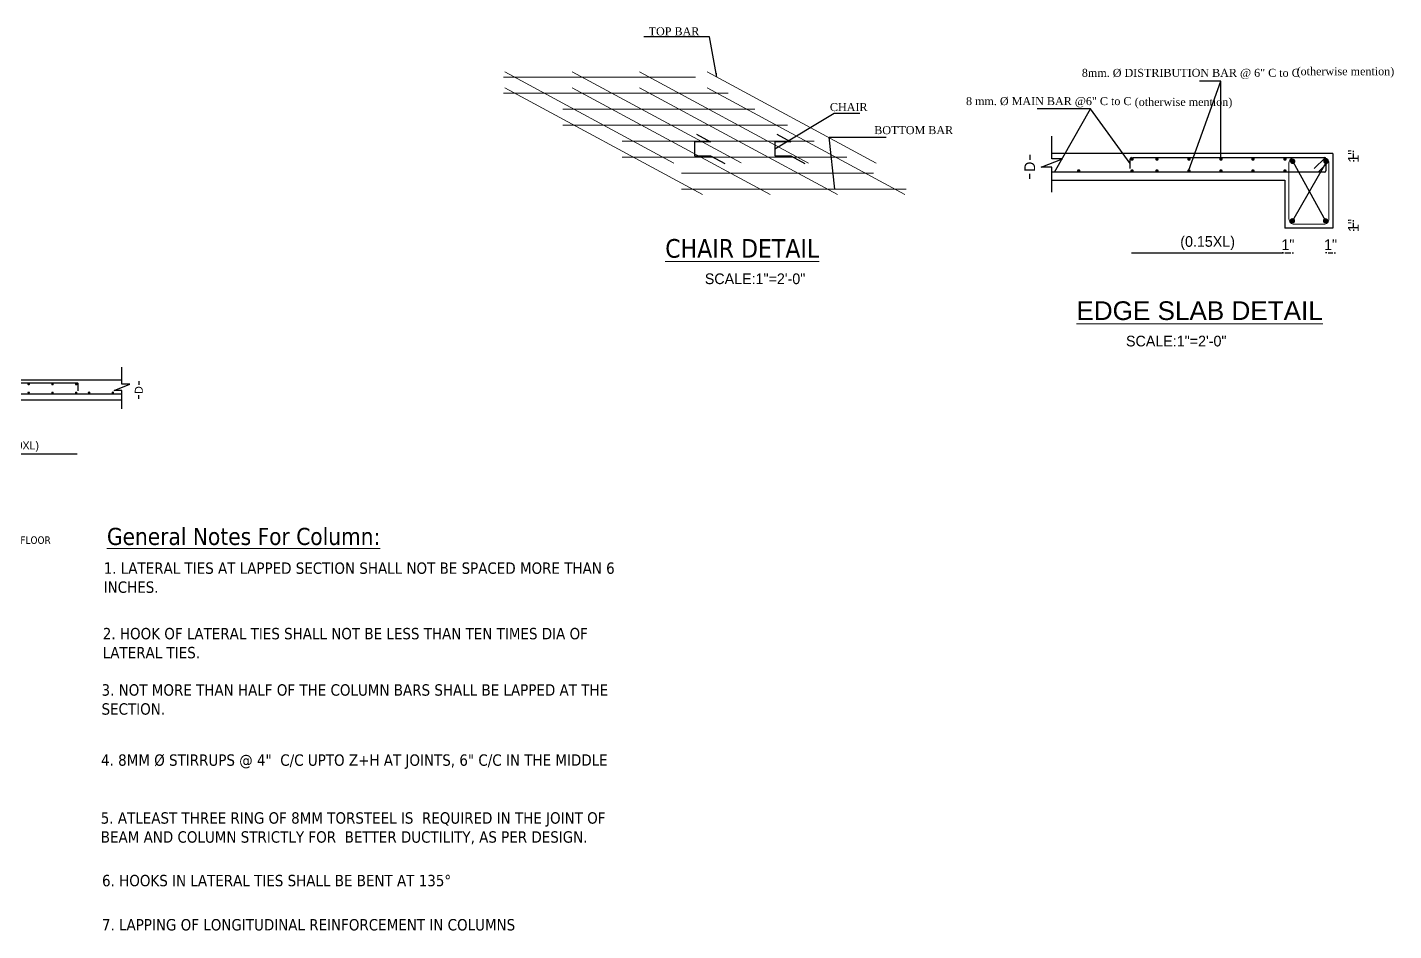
# Model space of a CAD drawing. Header units: inches. Extents: x 28835 to 36795, y -18828 to -9750.
# Drawn here: x 34350 to 35374, y -11727 to -11050 of the extents above; entities that cross this region are included whole.
import ezdxf

# ---------------------------------------------------------------- set-up
doc = ezdxf.new("R2010")
doc.units = ezdxf.units.IN
doc.header["$LTSCALE"] = 12
doc.header["$MEASUREMENT"] = 0
doc.linetypes.add('DASHED2', pattern=[0.375, 0.25, -0.125])
for name, color, linetype, lineweight in [('Boarder', 145, 'Continuous', 40), ('brain', 1, 'Continuous', 15), ('dim', 85, 'Continuous', 9), ('DIMENSION', 6, 'Continuous', 9), ('dimention', 5, 'Continuous', 9), ('ring', 200, 'Continuous', 15), ('Text', 7, 'Continuous', 5), ('TRACE', 134, 'Continuous', 13), ('Wall', 1, 'Continuous', 30)]:
    doc.layers.add(name, color=color, linetype=linetype, lineweight=lineweight)
doc.styles.add('arial', font='arial.ttf')
doc.styles.add('TAHOMA', font='tahoma.ttf', dxfattribs={"height": 9})
doc.styles.add('Text', font='GOTHIC.TTF', dxfattribs={"height": 6})
doc.dimstyles.new('Copy of Standard1', dxfattribs={"dimscale": 24, "dimtxt": 0.083333, "dimasz": 0.125, "dimexe": 0.046875, "dimexo": 0.078125, "dimgap": 0.046875, "dimtad": 1, "dimdec": 0, "dimzin": 3, "dimdsep": 46, "dimlunit": 4, "dimtxsty": 'arial', "dimcen": 0.09, "dimdle": 0.046875, "dimclrd": 5, "dimclre": 5, "dimclrt": 7, "dimaunit": 1, "dimadec": 0, "dimazin": 0, "dimtfac": 1, "dimtdec": 0, "dimtofl": 0, "dimtmove": 0, "dimatfit": 3, "dimfxl": 1, "dimtolj": 1, "dimtzin": 0, "dimlwd": -1, "dimlwe": -1, "dimarcsym": 0})
doc.dimstyles.new('my DIM.ONE FORTH', dxfattribs={"dimtxt": 8, "dimasz": 1, "dimexe": 6, "dimexo": 12, "dimgap": 2, "dimtad": 1, "dimdec": 0, "dimlfac": 0.25, "dimrnd": 1.38778e-17, "dimzin": 4, "dimdsep": 46, "dimlunit": 3, "dimtxsty": 'Standard', "dimblk": 'ARROW', "dimcen": 0, "dimse1": 1, "dimse2": 1, "dimclrd": 256, "dimclre": 256, "dimclrt": 7, "dimadec": 5, "dimazin": 0, "dimtfac": 1, "dimtdec": 0, "dimtix": 1, "dimtmove": 2, "dimatfit": 1, "dimfxl": 1, "dimtolj": 1, "dimtzin": 0, "dimlwd": -1, "dimlwe": -1, "dimarcsym": 0})
doc.dimstyles.new('my dimension', dxfattribs={"dimtxt": 8, "dimasz": 1, "dimexe": 6, "dimexo": 12, "dimgap": 2, "dimtad": 1, "dimdec": 0, "dimrnd": 1.38778e-17, "dimzin": 4, "dimdsep": 46, "dimlunit": 3, "dimtxsty": 'Standard', "dimblk": 'ARROW', "dimcen": 0, "dimse1": 1, "dimse2": 1, "dimclrd": 256, "dimclre": 256, "dimclrt": 7, "dimadec": 5, "dimazin": 0, "dimtfac": 1, "dimtdec": 0, "dimtix": 1, "dimtmove": 2, "dimatfit": 1, "dimfxl": 1, "dimtolj": 1, "dimtzin": 0, "dimlwd": -1, "dimlwe": -1, "dimarcsym": 0})

# ---------------------------------------------------------------- blocks, each defined once
blk = doc.blocks.new('asdadadasd')
at = {"layer": 'Text', "style": 'TAHOMA'}
blk.add_text('TOP FLOOR', height=5.66, dxfattribs=at).set_placement((102222.1, -15013.5))
blk = doc.blocks.new('GDF5')
at = {"layer": 'Text', "color": 30, "linetype": 'Continuous', "style": 'TAHOMA'}
for s, p in [('6. HOOKS IN LATERAL TIES SHALL BE BENT AT 135%%D', (862286.5, -13024.2)), ('7. LAPPING OF LONGITUDINAL REINFORCEMENT IN COLUMNS', (862286.4, -13059.1))]:
    blk.add_text(s, height=9, dxfattribs=at).set_placement(p)
at = {"layer": 'Text', "color": 30, "linetype": 'Continuous', "insert": (862285.3, -12748.1), "char_height": 13.5, "attachment_point": 4, "style": 'TAHOMA'}
blk.add_mtext(' {\\LGeneral Notes For Column:}', dxfattribs=at)
at = {"layer": 'Text', "color": 30, "linetype": 'Continuous', "char_height": 9, "width": 419.085, "attachment_point": 4, "style": 'TAHOMA'}
for s, insert in [('1. LATERAL TIES AT LAPPED SECTION SHALL NOT BE SPACED MORE THAN 6 INCHES.', (862287.8, -12780.6)), ('2. HOOK OF LATERAL TIES SHALL NOT BE LESS THAN TEN TIMES DIA OF LATERAL TIES.', (862287.1, -12832.3)), ('3. NOT MORE THAN HALF OF THE COLUMN BARS SHALL BE LAPPED AT THE SECTION.', (862286.1, -12876.8)), ('4. 8MM %%C STIRRUPS @ 4"  C/C UPTO Z+H AT JOINTS, 6" C/C IN THE MIDDLE', (862285.7, -12925.8)), ('5. ATLEAST THREE RING OF 8MM TORSTEEL IS  REQUIRED IN THE JOINT OF  BEAM AND COLUMN STRICTLY FOR  BETTER DUCTILITY, AS PER DESIGN.', (862285.5, -12978.5))]:
    blk.add_mtext(s, dxfattribs=dict(at, insert=insert))
blk = doc.blocks.new('*D37')
at = {"layer": 'Defpoints', "color": 0, "transparency": 16777216}
for p in [(98405.2, -14645.7), (98525.2, -14644.9), (98525.2, -14663.4)]:
    blk.add_point(p, dxfattribs=at)
at = {"layer": 'Wall', "transparency": 16777216}
blk.add_line((98406.2, -14663.4), (98524.2, -14663.4), dxfattribs=at)
at = {"layer": 'Wall', "color": 7, "transparency": 16777216, "insert": (98465.2, -14656.2), "char_height": 8, "attachment_point": 5}
blk.add_mtext('\\A1;(0.30XL)', dxfattribs=at)
blk = doc.blocks.new('ARROW')
blk = doc.blocks.new('*D38')
at = {"layer": 'Defpoints', "color": 0, "transparency": 16777216}
for p in [(98225.2, -14644.9), (98369.2, -14644.2), (98369.2, -14663.4)]:
    blk.add_point(p, dxfattribs=at)
at = {"layer": 'Wall', "transparency": 16777216}
blk.add_line((98226.2, -14663.4), (98368.2, -14663.4), dxfattribs=at)
at = {"layer": 'Wall', "color": 7, "transparency": 16777216, "insert": (98297.2, -14656.2), "char_height": 8, "attachment_point": 5}
blk.add_mtext('\\A1;(0.30XL)', dxfattribs=at)
blk = doc.blocks.new('*D39')
at = {"layer": 'Defpoints', "color": 0, "transparency": 16777216}
for p in [(98569.4, -14589.1), (98569.4, -14609.1), (98586.4, -14609.1)]:
    blk.add_point(p, dxfattribs=at)
at = {"layer": 'Wall', "transparency": 16777216}
for p, q in [((98586.4, -14590.1), (98586.4, -14593.8)), ((98586.4, -14608.1), (98586.4, -14604.4))]:
    blk.add_line(p, q, dxfattribs=at)
at = {"layer": 'Wall', "color": 7, "transparency": 16777216, "insert": (98586.4, -14599.1), "char_height": 8, "attachment_point": 5, "rotation": 90}
blk.add_mtext('\\A1;D', dxfattribs=at)
blk = doc.blocks.new('*D40')
at = {"layer": 'Defpoints', "color": 0, "transparency": 16777216}
for p in [(98369.2, -14645), (98373.6, -14645), (98373.6, -14663.4)]:
    blk.add_point(p, dxfattribs=at)
at = {"layer": 'Wall', "transparency": 16777216}
for p, q in [((98368.2, -14663.4), (98367.2, -14663.4)), ((98369.2, -14663.4), (98373.6, -14663.4)), ((98374.6, -14663.4), (98375.6, -14663.4))]:
    blk.add_line(p, q, dxfattribs=at)
at = {"layer": 'Wall', "color": 7, "transparency": 16777216, "insert": (98371.4, -14657.4), "char_height": 8, "attachment_point": 5}
blk.add_mtext('\\A1;1"', dxfattribs=at)
blk = doc.blocks.new('*D41')
at = {"layer": 'Defpoints', "color": 0, "transparency": 16777216}
for p in [(98401.6, -14645), (98405.2, -14645), (98405.2, -14663.4)]:
    blk.add_point(p, dxfattribs=at)
at = {"layer": 'Wall', "transparency": 16777216}
for p, q in [((98400.6, -14663.4), (98399.6, -14663.4)), ((98401.6, -14663.4), (98405.2, -14663.4)), ((98406.2, -14663.4), (98407.2, -14663.4))]:
    blk.add_line(p, q, dxfattribs=at)
at = {"layer": 'Wall', "color": 7, "transparency": 16777216, "insert": (98403.4, -14657.4), "char_height": 8, "attachment_point": 5}
blk.add_mtext('\\A1;1"', dxfattribs=at)
blk = doc.blocks.new('*D42')
at = {"layer": 'Defpoints', "color": 0, "transparency": 16777216}
for p in [(98569.4, -14589.1), (98569.4, -14609.1), (98586.4, -14609.1)]:
    blk.add_point(p, dxfattribs=at)
at = {"layer": 'Wall', "transparency": 16777216}
for p, q in [((98586.4, -14590.1), (98586.4, -14593.8)), ((98586.4, -14608.1), (98586.4, -14604.4))]:
    blk.add_line(p, q, dxfattribs=at)
at = {"layer": 'Wall', "color": 7, "transparency": 16777216, "insert": (98586.4, -14599.1), "char_height": 8, "attachment_point": 5, "rotation": 90}
blk.add_mtext('\\A1;D', dxfattribs=at)
blk = doc.blocks.new('*D43')
at = {"layer": 'Defpoints', "color": 0, "transparency": 16777216}
for p in [(98169.3, -14589.1), (98152.8, -14609.1), (98169.3, -14609.1)]:
    blk.add_point(p, dxfattribs=at)
at = {"layer": 'DIMENSION', "transparency": 16777216}
for p, q in [((98152.8, -14590.1), (98152.8, -14593.8)), ((98152.8, -14608.1), (98152.8, -14604.4))]:
    blk.add_line(p, q, dxfattribs=at)
at = {"layer": 'DIMENSION', "color": 7, "transparency": 16777216, "insert": (98152.8, -14599.1), "char_height": 8, "attachment_point": 5, "rotation": 90}
blk.add_mtext('\\A1;D', dxfattribs=at)
blk = doc.blocks.new('*D44')
at = {"layer": 'Defpoints', "color": 0, "transparency": 16777216}
for p in [(98369.2, -14645), (98373.6, -14645), (98373.6, -14663.4)]:
    blk.add_point(p, dxfattribs=at)
at = {"layer": 'Wall', "transparency": 16777216}
for p, q in [((98368.2, -14663.4), (98367.2, -14663.4)), ((98369.2, -14663.4), (98373.6, -14663.4)), ((98374.6, -14663.4), (98375.6, -14663.4))]:
    blk.add_line(p, q, dxfattribs=at)
at = {"layer": 'Wall', "color": 7, "transparency": 16777216, "insert": (98371.4, -14657.4), "char_height": 8, "attachment_point": 5}
blk.add_mtext('\\A1;1"', dxfattribs=at)
blk = doc.blocks.new('*D45')
at = {"layer": 'Defpoints', "color": 0, "transparency": 16777216}
for p in [(98401.6, -14645), (98405.2, -14645), (98405.2, -14663.4)]:
    blk.add_point(p, dxfattribs=at)
at = {"layer": 'Wall', "transparency": 16777216}
for p, q in [((98400.6, -14663.4), (98399.6, -14663.4)), ((98401.6, -14663.4), (98405.2, -14663.4)), ((98406.2, -14663.4), (98407.2, -14663.4))]:
    blk.add_line(p, q, dxfattribs=at)
at = {"layer": 'Wall', "color": 7, "transparency": 16777216, "insert": (98403.4, -14657.4), "char_height": 8, "attachment_point": 5}
blk.add_mtext('\\A1;1"', dxfattribs=at)
blk = doc.blocks.new('*D21')
at = {"layer": 'Defpoints', "color": 0, "transparency": 16777216}
for p in [(99412, -14349.5), (99528, -14349.8), (99528, -14368.2)]:
    blk.add_point(p, dxfattribs=at)
at = {"layer": 'Wall', "transparency": 16777216}
blk.add_line((99413, -14368.2), (99527, -14368.2), dxfattribs=at)
at = {"layer": 'Wall', "color": 7, "transparency": 16777216, "insert": (99470, -14360.9), "char_height": 8, "attachment_point": 5}
blk.add_mtext('\\A1;(0.15XL)', dxfattribs=at)
blk = doc.blocks.new('*D22')
at = {"layer": 'Defpoints', "color": 0, "transparency": 16777216}
for p in [(99353.1, -14293.7), (99336.6, -14313.7), (99353.1, -14313.7)]:
    blk.add_point(p, dxfattribs=at)
at = {"layer": 'Wall', "transparency": 16777216}
for p, q in [((99336.6, -14294.7), (99336.6, -14298.4)), ((99336.6, -14312.7), (99336.6, -14309))]:
    blk.add_line(p, q, dxfattribs=at)
at = {"layer": 'Wall', "color": 7, "transparency": 16777216, "insert": (99336.6, -14303.7), "char_height": 8, "attachment_point": 5, "rotation": 90}
blk.add_mtext('\\A1;D', dxfattribs=at)
blk = doc.blocks.new('*D23')
at = {"layer": 'Defpoints', "color": 0, "transparency": 16777216}
for p in [(99564, -14293.7), (99564, -14297.7), (99579.3, -14293.7)]:
    blk.add_point(p, dxfattribs=at)
at = {"layer": 'Wall', "transparency": 16777216}
for p, q in [((99579.3, -14292.7), (99579.3, -14291.7)), ((99579.3, -14297.7), (99579.3, -14293.7)), ((99579.3, -14298.7), (99579.3, -14299.7))]:
    blk.add_line(p, q, dxfattribs=at)
at = {"layer": 'Wall', "color": 7, "transparency": 16777216, "insert": (99579.3, -14295.7), "char_height": 8, "attachment_point": 5, "rotation": 90}
blk.add_mtext('\\A1;1"', dxfattribs=at)
blk = doc.blocks.new('*D24')
at = {"layer": 'Defpoints', "color": 0, "transparency": 16777216}
for p in [(99564, -14345.7), (99564, -14349.7), (99579.3, -14345.7)]:
    blk.add_point(p, dxfattribs=at)
at = {"layer": 'Wall', "transparency": 16777216}
for p, q in [((99579.3, -14344.7), (99579.3, -14343.7)), ((99579.3, -14349.7), (99579.3, -14345.7)), ((99579.3, -14350.7), (99579.3, -14351.7))]:
    blk.add_line(p, q, dxfattribs=at)
at = {"layer": 'Wall', "color": 7, "transparency": 16777216, "insert": (99579.3, -14347.7), "char_height": 8, "attachment_point": 5, "rotation": 90}
blk.add_mtext('\\A1;1"', dxfattribs=at)
blk = doc.blocks.new('*D25')
at = {"layer": 'Defpoints', "color": 0, "transparency": 16777216}
for p in [(99528, -14349.7), (99532.4, -14349.7), (99532.4, -14368.1)]:
    blk.add_point(p, dxfattribs=at)
at = {"layer": 'Wall', "transparency": 16777216}
for p, q in [((99527, -14368.1), (99526, -14368.1)), ((99528, -14368.1), (99532.4, -14368.1)), ((99533.4, -14368.1), (99534.4, -14368.1))]:
    blk.add_line(p, q, dxfattribs=at)
at = {"layer": 'Wall', "color": 7, "transparency": 16777216, "insert": (99530.2, -14362.1), "char_height": 8, "attachment_point": 5}
blk.add_mtext('\\A1;1"', dxfattribs=at)
blk = doc.blocks.new('*D26')
at = {"layer": 'Defpoints', "color": 0, "transparency": 16777216}
for p in [(99560.4, -14349.7), (99564, -14349.7), (99564, -14368.1)]:
    blk.add_point(p, dxfattribs=at)
at = {"layer": 'Wall', "transparency": 16777216}
for p, q in [((99559.4, -14368.1), (99558.4, -14368.1)), ((99560.4, -14368.1), (99564, -14368.1)), ((99565, -14368.1), (99566, -14368.1))]:
    blk.add_line(p, q, dxfattribs=at)
at = {"layer": 'Wall', "color": 7, "transparency": 16777216, "insert": (99562.2, -14362.1), "char_height": 8, "attachment_point": 5}
blk.add_mtext('\\A1;1"', dxfattribs=at)
blk = doc.blocks.new('*D27')
at = {"layer": 'Defpoints', "color": 0, "transparency": 16777216}
for p in [(99412, -14349.5), (99528, -14349.8), (99528, -14368.2)]:
    blk.add_point(p, dxfattribs=at)
at = {"layer": 'Wall', "transparency": 16777216}
blk.add_line((99413, -14368.2), (99527, -14368.2), dxfattribs=at)
at = {"layer": 'Wall', "color": 7, "transparency": 16777216, "insert": (99470, -14360.9), "char_height": 8, "attachment_point": 5}
blk.add_mtext('\\A1;(0.15XL)', dxfattribs=at)
blk = doc.blocks.new('*D28')
at = {"layer": 'Defpoints', "color": 0, "transparency": 16777216}
for p in [(99353.1, -14293.7), (99336.6, -14313.7), (99353.1, -14313.7)]:
    blk.add_point(p, dxfattribs=at)
at = {"layer": 'Wall', "transparency": 16777216}
for p, q in [((99336.6, -14294.7), (99336.6, -14298.4)), ((99336.6, -14312.7), (99336.6, -14309))]:
    blk.add_line(p, q, dxfattribs=at)
at = {"layer": 'Wall', "color": 7, "transparency": 16777216, "insert": (99336.6, -14303.7), "char_height": 8, "attachment_point": 5, "rotation": 90}
blk.add_mtext('\\A1;D', dxfattribs=at)
blk = doc.blocks.new('*D29')
at = {"layer": 'Defpoints', "color": 0, "transparency": 16777216}
for p in [(99564, -14293.7), (99564, -14297.7), (99579.3, -14293.7)]:
    blk.add_point(p, dxfattribs=at)
at = {"layer": 'Wall', "transparency": 16777216}
for p, q in [((99579.3, -14292.7), (99579.3, -14291.7)), ((99579.3, -14297.7), (99579.3, -14293.7)), ((99579.3, -14298.7), (99579.3, -14299.7))]:
    blk.add_line(p, q, dxfattribs=at)
at = {"layer": 'Wall', "color": 7, "transparency": 16777216, "insert": (99579.3, -14295.7), "char_height": 8, "attachment_point": 5, "rotation": 90}
blk.add_mtext('\\A1;1"', dxfattribs=at)
blk = doc.blocks.new('*D30')
at = {"layer": 'Defpoints', "color": 0, "transparency": 16777216}
for p in [(99564, -14345.7), (99564, -14349.7), (99579.3, -14345.7)]:
    blk.add_point(p, dxfattribs=at)
at = {"layer": 'Wall', "transparency": 16777216}
for p, q in [((99579.3, -14344.7), (99579.3, -14343.7)), ((99579.3, -14349.7), (99579.3, -14345.7)), ((99579.3, -14350.7), (99579.3, -14351.7))]:
    blk.add_line(p, q, dxfattribs=at)
at = {"layer": 'Wall', "color": 7, "transparency": 16777216, "insert": (99579.3, -14347.7), "char_height": 8, "attachment_point": 5, "rotation": 90}
blk.add_mtext('\\A1;1"', dxfattribs=at)
blk = doc.blocks.new('*D31')
at = {"layer": 'Defpoints', "color": 0, "transparency": 16777216}
for p in [(99528, -14349.7), (99532.4, -14349.7), (99532.4, -14368.1)]:
    blk.add_point(p, dxfattribs=at)
at = {"layer": 'Wall', "transparency": 16777216}
for p, q in [((99527, -14368.1), (99526, -14368.1)), ((99528, -14368.1), (99532.4, -14368.1)), ((99533.4, -14368.1), (99534.4, -14368.1))]:
    blk.add_line(p, q, dxfattribs=at)
at = {"layer": 'Wall', "color": 7, "transparency": 16777216, "insert": (99530.2, -14362.1), "char_height": 8, "attachment_point": 5}
blk.add_mtext('\\A1;1"', dxfattribs=at)
blk = doc.blocks.new('*D32')
at = {"layer": 'Defpoints', "color": 0, "transparency": 16777216}
for p in [(99560.4, -14349.7), (99564, -14349.7), (99564, -14368.1)]:
    blk.add_point(p, dxfattribs=at)
at = {"layer": 'Wall', "transparency": 16777216}
for p, q in [((99559.4, -14368.1), (99558.4, -14368.1)), ((99560.4, -14368.1), (99564, -14368.1)), ((99565, -14368.1), (99566, -14368.1))]:
    blk.add_line(p, q, dxfattribs=at)
at = {"layer": 'Wall', "color": 7, "transparency": 16777216, "insert": (99562.2, -14362.1), "char_height": 8, "attachment_point": 5}
blk.add_mtext('\\A1;1"', dxfattribs=at)
blk = doc.blocks.new('T6N')
at = {"layer": 'TRACE', "linetype": 'DASHED2', "lineweight": 0, "ltscale": 48}
for p, q in [((100722.4, -11472.4), (100890.9, -11472.4)), ((100722.4, -11472.4), (100890.9, -11472.4)), ((100723.4, -11468.4), (100871.7, -11548.4)), ((100723.4, -11468.4), (100871.7, -11548.4)), ((100773.9, -11468.4), (100922.3, -11548.4)), ((100773.9, -11468.4), (100922.3, -11548.4)), ((100824.5, -11468.4), (100972.8, -11548.4)), ((100824.5, -11468.4), (100972.8, -11548.4)), ((100875.1, -11468.4), (101023.4, -11548.4)), ((100875.1, -11468.4), (101023.4, -11548.4)), ((100766.9, -11496.4), (100935.4, -11496.4)), ((100766.9, -11496.4), (100935.4, -11496.4)), ((100811.4, -11520.4), (100979.9, -11520.4)), ((100811.4, -11520.4), (100979.9, -11520.4)), ((100855.9, -11544.4), (101024.4, -11544.4)), ((100855.9, -11544.4), (101024.4, -11544.4))]:
    blk.add_line(p, q, dxfattribs=at)
at = {"layer": 'Wall', "lineweight": 0, "ltscale": 48}
for p, q in [((100722.4, -11484.4), (100890.9, -11484.4)), ((100722.4, -11484.4), (100890.9, -11484.4)), ((100723.4, -11480.4), (100871.7, -11560.4)), ((100723.4, -11480.4), (100871.7, -11560.4)), ((100773.9, -11480.4), (100922.3, -11560.4)), ((100773.9, -11480.4), (100922.3, -11560.4)), ((100824.5, -11480.4), (100972.8, -11560.4)), ((100824.5, -11480.4), (100972.8, -11560.4)), ((100875.1, -11480.4), (101023.4, -11560.4)), ((100875.1, -11480.4), (101023.4, -11560.4)), ((100766.9, -11508.4), (100935.4, -11508.4)), ((100766.9, -11508.4), (100935.4, -11508.4)), ((100811.4, -11532.4), (100979.9, -11532.4)), ((100811.4, -11532.4), (100979.9, -11532.4)), ((100855.9, -11556.4), (101024.4, -11556.4)), ((100855.9, -11556.4), (101024.4, -11556.4))]:
    blk.add_line(p, q, dxfattribs=at)
at = {"layer": 'Wall', "lineweight": 30}
for points in [[(100867.2, -11515.2), (100877.7, -11520.9), (100865.7, -11520.9), (100865.7, -11531.4), (100877.7, -11531.4), (100888.3, -11537.1)], [(100867.2, -11515.2), (100877.7, -11520.9), (100865.7, -11520.9), (100865.7, -11531.4), (100877.7, -11531.4), (100888.3, -11537.1)], [(100927.3, -11515.2), (100937.8, -11520.9), (100925.8, -11520.9), (100925.8, -11531.4), (100937.8, -11531.4), (100948.4, -11537.1)], [(100927.3, -11515.2), (100937.8, -11520.9), (100925.8, -11520.9), (100925.8, -11531.4), (100937.8, -11531.4), (100948.4, -11537.1)]]:
    blk.add_lwpolyline(points, dxfattribs=at)
at = {"layer": 'Text', "color": 7, "ltscale": 50, "style": 'Text'}
blk.add_text('SCALE:1"=2\'-0"', height=8, dxfattribs=at).set_placement((100873.4, -11627.6))
at = {"layer": 'Text', "ltscale": 48, "char_height": 6, "attachment_point": 9, "style": 'arial'}
for s, insert in [('{\\fTimes New Roman|b0|i0|c0|p18;TOP BAR}', (100869.3, -11441.1)), ('{\\fTimes New Roman|b0|i0|c0|p18;TOP BAR}', (100869.3, -11441.1)), ('{\\fTimes New Roman|b0|i0|c0|p18;CHAIR}', (100995.4, -11497.9)), ('{\\fTimes New Roman|b0|i0|c0|p18;CHAIR}', (100995.4, -11497.9)), ('{\\fTimes New Roman|b0|i0|c0|p18;BOTTOM BAR}', (101059.6, -11515.2)), ('{\\fTimes New Roman|b0|i0|c0|p18;BOTTOM BAR}', (101059.6, -11515.2))]:
    blk.add_mtext(s, dxfattribs=dict(at, insert=insert))
at = {"layer": 'Text', "insert": (100843.7, -11593.8), "char_height": 14, "width": 239.358, "attachment_point": 1, "style": 'TAHOMA'}
blk.add_mtext('{\\LCHAIR DETAIL}', dxfattribs=at)
at = {"layer": 'Wall', "ltscale": 48}
for points in [[(100882.5, -11472.4), (100877, -11442.1), (100827.6, -11442.1)], [(100882.5, -11472.4), (100877, -11442.1), (100827.6, -11442.1)], [(100925.8, -11526.2), (100970.5, -11499.4), (100989.7, -11499.4)], [(100925.8, -11526.2), (100970.5, -11499.4), (100989.7, -11499.4)], [(100970.8, -11556.4), (100966.6, -11517.4), (101009.3, -11517.4)], [(100970.8, -11556.4), (100966.6, -11517.4), (101009.3, -11517.4)]]:
    blk.add_leader(points, dimstyle='Copy of Standard1', dxfattribs=at)
blk = doc.blocks.new('666B')
at = {"layer": 'Boarder', "ltscale": 10, "const_width": 2}
for points in [[(98376, -14594.9, -1), (98374, -14594.9, -1)], [(98376, -14594.9, -1), (98374, -14594.9, -1)], [(98384.6, -14594, -1), (98382.6, -14594, -1)], [(98384.6, -14594, -1), (98382.6, -14594, -1)], [(98392.8, -14594, -1), (98390.8, -14594, -1)], [(98392.8, -14594, -1), (98390.8, -14594, -1)], [(98400.8, -14594.9, -1), (98398.8, -14594.9, -1)], [(98400.8, -14594.9, -1), (98398.8, -14594.9, -1)], [(98375.8, -14639.5, -1), (98373.8, -14639.5, -1)], [(98375.8, -14639.5, -1), (98373.8, -14639.5, -1)], [(98400.6, -14639.5, -1), (98398.6, -14639.5, -1)], [(98400.6, -14639.5, -1), (98398.6, -14639.5, -1)]]:
    blk.add_lwpolyline(points, format="xyb", close=True, dxfattribs=at)
at = {"layer": 'brain', "lineweight": 30}
blk.add_line((98569.4, -14603.1), (98169.3, -14603.1), dxfattribs=at)
blk.add_line((98569.4, -14603.1), (98169.3, -14603.1), dxfattribs=at)
blk.add_lwpolyline([(98525.2, -14600), (98525.2, -14593, 0.414214), (98524.2, -14592), (98226.2, -14592, 0.414214), (98225.2, -14593), (98225.2, -14600)], format="xyb", dxfattribs=at)
blk.add_lwpolyline([(98525.2, -14600), (98525.2, -14593, 0.414214), (98524.2, -14592), (98226.2, -14592, 0.414214), (98225.2, -14593), (98225.2, -14600)], format="xyb", dxfattribs=at)
at = {"layer": 'ring', "ltscale": 10}
for p, q in [((98399.2, -14592.2), (98391.1, -14600.3)), ((98399.2, -14592.2), (98391.1, -14600.3)), ((98402.1, -14595), (98394, -14603.1)), ((98402.1, -14595), (98394, -14603.1))]:
    blk.add_line(p, q, dxfattribs=at)
at = {"layer": 'ring', "ltscale": 48, "const_width": 1.28}
for points in [[(98227.9, -14593.2, 1), (98226.7, -14593.2, 1)], [(98227.9, -14593.2, 1), (98226.7, -14593.2, 1)], [(98251.9, -14593.2, 1), (98250.7, -14593.2, 1)], [(98251.9, -14593.2, 1), (98250.7, -14593.2, 1)], [(98275.9, -14593.2, 1), (98274.7, -14593.2, 1)], [(98275.9, -14593.2, 1), (98274.7, -14593.2, 1)], [(98299.9, -14593.2, 1), (98298.7, -14593.2, 1)], [(98299.9, -14593.2, 1), (98298.7, -14593.2, 1)], [(98323.9, -14593.2, 1), (98322.7, -14593.2, 1)], [(98323.9, -14593.2, 1), (98322.7, -14593.2, 1)], [(98347.9, -14593.2, 1), (98346.7, -14593.2, 1)], [(98347.9, -14593.2, 1), (98346.7, -14593.2, 1)], [(98368.9, -14593.2, 1), (98367.7, -14593.2, 1)], [(98368.9, -14593.2, 1), (98367.7, -14593.2, 1)], [(98407.1, -14593.2, 1), (98405.8, -14593.2, 1)], [(98407.1, -14593.2, 1), (98405.8, -14593.2, 1)], [(98427.9, -14593.2, 1), (98426.7, -14593.2, 1)], [(98427.9, -14593.2, 1), (98426.7, -14593.2, 1)], [(98451.9, -14593.2, 1), (98450.7, -14593.2, 1)], [(98451.9, -14593.2, 1), (98450.7, -14593.2, 1)], [(98475.9, -14593.2, 1), (98474.7, -14593.2, 1)], [(98475.9, -14593.2, 1), (98474.7, -14593.2, 1)], [(98499.9, -14593.2, 1), (98498.7, -14593.2, 1)], [(98499.9, -14593.2, 1), (98498.7, -14593.2, 1)], [(98523.9, -14593.2, 1), (98522.7, -14593.2, 1)], [(98523.9, -14593.2, 1), (98522.7, -14593.2, 1)], [(98179.3, -14601.8, 1), (98178, -14601.8, 1)], [(98179.3, -14601.8, 1), (98178, -14601.8, 1)], [(98203.3, -14601.8, 1), (98202, -14601.8, 1)], [(98203.3, -14601.8, 1), (98202, -14601.8, 1)], [(98227.9, -14601.8, 1), (98226.7, -14601.8, 1)], [(98227.9, -14601.8, 1), (98226.7, -14601.8, 1)], [(98251.9, -14601.8, 1), (98250.7, -14601.8, 1)], [(98251.9, -14601.8, 1), (98250.7, -14601.8, 1)], [(98275.9, -14601.8, 1), (98274.7, -14601.8, 1)], [(98275.9, -14601.8, 1), (98274.7, -14601.8, 1)], [(98299.9, -14601.8, 1), (98298.7, -14601.8, 1)], [(98299.9, -14601.8, 1), (98298.7, -14601.8, 1)], [(98323.9, -14601.8, 1), (98322.7, -14601.8, 1)], [(98323.9, -14601.8, 1), (98322.7, -14601.8, 1)], [(98347.9, -14601.8, 1), (98346.7, -14601.8, 1)], [(98347.9, -14601.8, 1), (98346.7, -14601.8, 1)], [(98368.9, -14601.8, 1), (98367.7, -14601.8, 1)], [(98368.9, -14601.8, 1), (98367.7, -14601.8, 1)], [(98407.1, -14601.8, 1), (98405.8, -14601.8, 1)], [(98407.1, -14601.8, 1), (98405.8, -14601.8, 1)], [(98427.9, -14601.8, 1), (98426.7, -14601.8, 1)], [(98427.9, -14601.8, 1), (98426.7, -14601.8, 1)], [(98451.9, -14601.8, 1), (98450.7, -14601.8, 1)], [(98451.9, -14601.8, 1), (98450.7, -14601.8, 1)], [(98475.9, -14601.8, 1), (98474.7, -14601.8, 1)], [(98475.9, -14601.8, 1), (98474.7, -14601.8, 1)], [(98499.9, -14601.8, 1), (98498.7, -14601.8, 1)], [(98499.9, -14601.8, 1), (98498.7, -14601.8, 1)], [(98523.9, -14601.8, 1), (98522.7, -14601.8, 1)], [(98523.9, -14601.8, 1), (98522.7, -14601.8, 1)], [(98536.9, -14601.8, 1), (98535.6, -14601.8, 1)], [(98536.9, -14601.8, 1), (98535.6, -14601.8, 1)], [(98560.9, -14601.8, 1), (98559.6, -14601.8, 1)], [(98560.9, -14601.8, 1), (98559.6, -14601.8, 1)]]:
    blk.add_lwpolyline(points, format="xyb", close=True, dxfattribs=at)
at = {"layer": 'ring', "ltscale": 10}
blk.add_lwpolyline([(98398.2, -14642), (98376.2, -14642, -0.414214), (98372.2, -14638), (98372.2, -14596, -0.414214), (98376.2, -14592), (98398.2, -14592, -0.414214), (98402.2, -14596), (98402.2, -14638, -0.414214)], format="xyb", close=True, dxfattribs=at)
blk.add_lwpolyline([(98398.2, -14642), (98376.2, -14642, -0.414214), (98372.2, -14638), (98372.2, -14596, -0.414214), (98376.2, -14592), (98398.2, -14592, -0.414214), (98402.2, -14596), (98402.2, -14638, -0.414214)], format="xyb", close=True, dxfattribs=at)
at = {"layer": 'Wall', "ltscale": 48}
for p, q in [((98569.4, -14589.1), (98169.3, -14589.1)), ((98569.4, -14589.1), (98169.3, -14589.1)), ((98169.3, -14609.1), (98369.2, -14609.1)), ((98169.3, -14609.1), (98369.2, -14609.1)), ((98369.2, -14609.1), (98369.2, -14645)), ((98369.2, -14609.1), (98369.2, -14645)), ((98405.2, -14609), (98405.2, -14645)), ((98405.2, -14609), (98405.2, -14645)), ((98405.2, -14609.1), (98569.4, -14609.1)), ((98405.2, -14609.1), (98569.4, -14609.1))]:
    blk.add_line(p, q, dxfattribs=at)
at = {"layer": 'Wall', "ltscale": 10}
for p, q in [((98399.8, -14595.9), (98374.8, -14639.5)), ((98399.8, -14595.9), (98374.8, -14639.5)), ((98375, -14594.9), (98399.6, -14639.5)), ((98375, -14594.9), (98399.6, -14639.5)), ((98405.2, -14645), (98369.2, -14645)), ((98405.2, -14645), (98369.2, -14645))]:
    blk.add_line(p, q, dxfattribs=at)
at = {"layer": 'Wall', "ltscale": 48}
for points in [[(98169.3, -14618), (98169.3, -14599.3), (98161.3, -14599.3), (98177.3, -14593.2), (98169.3, -14593.2), (98169.3, -14576.1)], [(98169.3, -14618), (98169.3, -14599.3), (98161.3, -14599.3), (98177.3, -14593.2), (98169.3, -14593.2), (98169.3, -14576.1)], [(98569.4, -14618.1), (98569.4, -14599.4), (98561.4, -14599.4), (98577.4, -14593.2), (98569.4, -14593.2), (98569.4, -14576.1)], [(98569.4, -14618.1), (98569.4, -14599.4), (98561.4, -14599.4), (98577.4, -14593.2), (98569.4, -14593.2), (98569.4, -14576.1)]]:
    blk.add_lwpolyline(points, dxfattribs=at)
at = {"layer": 'Text', "color": 7, "ltscale": 50, "style": 'Text'}
blk.add_text('SCALE:1"=2\'-0"', height=8, dxfattribs=at).set_placement((98307.6, -14724.9))
at = {"layer": 'Text', "ltscale": 48, "char_height": 6, "style": 'arial'}
for s, insert, attachment_point in [('{\\fTimes New Roman|b0|i0|c0|p18;8mm. %%C DISTRIBUTION BAR @ 6" C to C}', (98216.1, -14525.2), 1), ('{\\fTimes New Roman|b0|i0|c0|p18;8mm. %%C DISTRIBUTION BAR @ 6" C to C}', (98216.1, -14525.2), 1), ('{\\fTimes New Roman|b0|i0|c0|p18;(otherwise mention)}', (98377.5, -14525.9), 1), ('{\\fTimes New Roman|b0|i0|c0|p18;(otherwise mention)}', (98377.5, -14525.9), 1), ('{\\fTimes New Roman|b0|i0|c0|p18;8 mm. %%C MAIN BAR @ 6" C to C}', (98141.7, -14549.3), 7), ('{\\fTimes New Roman|b0|i0|c0|p18;8 mm. %%C MAIN BAR @ 6" C to C}', (98141.7, -14549.3), 7), ('{\\fTimes New Roman|b0|i0|c0|p18;(otherwise mention)}', (98265.9, -14542.5), 1), ('{\\fTimes New Roman|b0|i0|c0|p18;(otherwise mention)}', (98265.9, -14542.5), 1)]:
    blk.add_mtext(s, dxfattribs=dict(at, insert=insert, attachment_point=attachment_point))
at = {"layer": 'Text', "insert": (98260.7, -14691.2), "char_height": 14, "width": 239.358, "attachment_point": 1, "style": 'TAHOMA'}
blk.add_mtext('{\\fArial|b0|i0|c0|p34;\\LMIDDLE SLAB DETAIL}', dxfattribs=at)
at = {"layer": 'DIMENSION'}
dim = blk.add_linear_dim(base=(98152.8, -14609.1), p1=(98169.3, -14589.1), p2=(98169.3, -14609.1), angle=90, text='D', dimstyle='my dimension', dxfattribs=at)
dim.commit()
dim.dimension.update_dxf_attribs({"geometry": '*D43', "text_midpoint": (98152.8, -14599.1), "dimtype": 128})
at = {"layer": 'Wall'}
for picture in ['*D39', '*D42']:
    dim = blk.add_linear_dim(base=(98586.4, -14609.1), p1=(98569.4, -14589.1), p2=(98569.4, -14609.1), angle=90, text='D', dimstyle='my DIM.ONE FORTH', dxfattribs=at)
    dim.commit()
    dim.dimension.update_dxf_attribs({"geometry": picture, "text_midpoint": (98586.4, -14599.1), "dimtype": 128})
for base, p1, p2, picture, middle in [((98369.2, -14663.4), (98225.2, -14644.9), (98369.2, -14644.2), '*D38', (98297.2, -14656.2)), ((98525.2, -14663.4), (98405.2, -14645.7), (98525.2, -14644.9), '*D37', (98465.2, -14656.2))]:
    dim = blk.add_linear_dim(base=base, p1=p1, p2=p2, text='(0.30XL)', dimstyle='my DIM.ONE FORTH', dxfattribs=at)
    dim.commit()
    dim.dimension.update_dxf_attribs({"geometry": picture, "text_midpoint": middle})
for base, p1, p2, picture, middle in [((98373.6, -14663.4), (98369.2, -14645), (98373.6, -14645), '*D40', (98371.4, -14657.4)), ((98373.6, -14663.4), (98369.2, -14645), (98373.6, -14645), '*D44', (98371.4, -14657.4)), ((98405.2, -14663.4), (98401.6, -14645), (98405.2, -14645), '*D41', (98403.4, -14657.4)), ((98405.2, -14663.4), (98401.6, -14645), (98405.2, -14645), '*D45', (98403.4, -14657.4))]:
    dim = blk.add_linear_dim(base=base, p1=p1, p2=p2, angle=180, dimstyle='my DIM.ONE FORTH', dxfattribs=at)
    dim.commit()
    dim.dimension.update_dxf_attribs({"geometry": picture, "text_midpoint": middle})
at = {"layer": 'Wall', "ltscale": 48}
for points in [[(98323.3, -14601.2), (98347.4, -14534.5), (98331.4, -14534.5)], [(98323.3, -14601.2), (98347.4, -14534.5), (98331.4, -14534.5)], [(98347.3, -14593.5), (98347.4, -14534.5), (98331.4, -14534.5)], [(98347.3, -14593.5), (98347.4, -14534.5), (98331.4, -14534.5)], [(98225.2, -14596.5), (98189.6, -14551.1), (98161, -14551.1)], [(98225.2, -14596.5), (98189.6, -14551.1), (98161, -14551.1)], [(98189.6, -14603), (98189.6, -14551.1)], [(98189.6, -14603), (98189.6, -14551.1)]]:
    blk.add_leader(points, dimstyle='Copy of Standard1', dxfattribs=at)
blk = doc.blocks.new('RTNR')
at = {"layer": 'Boarder', "ltscale": 10, "const_width": 2}
for points in [[(99534.8, -14299.6, -1), (99532.8, -14299.6, -1)], [(99534.8, -14299.6, -1), (99532.8, -14299.6, -1)], [(99559.7, -14299.6, -1), (99557.7, -14299.6, -1)], [(99559.7, -14299.6, -1), (99557.7, -14299.6, -1)], [(99534.6, -14344.2, -1), (99532.6, -14344.2, -1)], [(99534.6, -14344.2, -1), (99532.6, -14344.2, -1)], [(99559.4, -14344.2, -1), (99557.4, -14344.2, -1)], [(99559.4, -14344.2, -1), (99557.4, -14344.2, -1)]]:
    blk.add_lwpolyline(points, format="xyb", close=True, dxfattribs=at)
at = {"layer": 'brain', "lineweight": 30}
for p, q in [((99412, -14304.9), (99412, -14297.7)), ((99412, -14304.9), (99412, -14297.7)), ((99413.8, -14296.7), (99557.6, -14296.7)), ((99413.8, -14296.7), (99557.6, -14296.7)), ((99558.6, -14297.7), (99558.6, -14306.7)), ((99558.6, -14297.7), (99558.6, -14306.7)), ((99557.6, -14307.7), (99353.1, -14307.7)), ((99557.6, -14307.7), (99353.1, -14307.7))]:
    blk.add_line(p, q, dxfattribs=at)
for centre, start, end in [((99413, -14297.7), 90, 180), ((99413, -14297.7), 90, 180), ((99557.6, -14297.7), 0, 90), ((99557.6, -14297.7), 0, 90), ((99557.6, -14306.7), 270, 0), ((99557.6, -14306.7), 270, 0)]:
    blk.add_arc(centre, 1, start, end, dxfattribs=at)
at = {"layer": 'ring', "ltscale": 10}
for p, q in [((99558.1, -14296.9), (99550, -14305)), ((99558.1, -14296.9), (99550, -14305)), ((99560.9, -14299.7), (99552.8, -14307.8)), ((99560.9, -14299.7), (99552.8, -14307.8))]:
    blk.add_line(p, q, dxfattribs=at)
at = {"layer": 'ring', "ltscale": 48, "const_width": 1.28}
for points in [[(99412.7, -14297.9, -1), (99414, -14297.9, -1)], [(99412.7, -14297.9, -1), (99414, -14297.9, -1)], [(99431.3, -14297.9, -1), (99432.6, -14297.9, -1)], [(99431.3, -14297.9, -1), (99432.6, -14297.9, -1)], [(99455.3, -14297.9, -1), (99456.6, -14297.9, -1)], [(99455.3, -14297.9, -1), (99456.6, -14297.9, -1)], [(99479.3, -14297.9, -1), (99480.6, -14297.9, -1)], [(99479.3, -14297.9, -1), (99480.6, -14297.9, -1)], [(99503.3, -14297.9, -1), (99504.6, -14297.9, -1)], [(99503.3, -14297.9, -1), (99504.6, -14297.9, -1)], [(99527.3, -14297.9, -1), (99528.6, -14297.9, -1)], [(99527.3, -14297.9, -1), (99528.6, -14297.9, -1)], [(99372.7, -14306.8, -1), (99374, -14306.8, -1)], [(99372.7, -14306.8, -1), (99374, -14306.8, -1)], [(99412.7, -14306.8, -1), (99414, -14306.8, -1)], [(99412.7, -14306.8, -1), (99414, -14306.8, -1)], [(99431.3, -14306.8, -1), (99432.6, -14306.8, -1)], [(99431.3, -14306.8, -1), (99432.6, -14306.8, -1)], [(99455.3, -14306.8, -1), (99456.6, -14306.8, -1)], [(99455.3, -14306.8, -1), (99456.6, -14306.8, -1)], [(99479.3, -14306.8, -1), (99480.6, -14306.8, -1)], [(99479.3, -14306.8, -1), (99480.6, -14306.8, -1)], [(99503.3, -14306.8, -1), (99504.6, -14306.8, -1)], [(99503.3, -14306.8, -1), (99504.6, -14306.8, -1)], [(99527.3, -14306.8, -1), (99528.6, -14306.8, -1)], [(99527.3, -14306.8, -1), (99528.6, -14306.8, -1)]]:
    blk.add_lwpolyline(points, format="xyb", close=True, dxfattribs=at)
at = {"layer": 'ring', "ltscale": 10}
blk.add_lwpolyline([(99557, -14346.8), (99535, -14346.8, -0.414214), (99531, -14342.8), (99531, -14300.8, -0.414214), (99535, -14296.8), (99557, -14296.8, -0.414214), (99561, -14300.8), (99561, -14342.8, -0.414214)], format="xyb", close=True, dxfattribs=at)
blk.add_lwpolyline([(99557, -14346.8), (99535, -14346.8, -0.414214), (99531, -14342.8), (99531, -14300.8, -0.414214), (99535, -14296.8), (99557, -14296.8, -0.414214), (99561, -14300.8), (99561, -14342.8, -0.414214)], format="xyb", close=True, dxfattribs=at)
at = {"layer": 'Wall', "ltscale": 48}
for p, q in [((99564, -14293.7), (99353.1, -14293.7)), ((99564, -14293.7), (99353.1, -14293.7)), ((99353.1, -14313.7), (99528, -14313.7)), ((99353.1, -14313.7), (99528, -14313.7)), ((99528, -14313.7), (99528, -14349.8)), ((99528, -14313.7), (99528, -14349.8))]:
    blk.add_line(p, q, dxfattribs=at)
at = {"layer": 'Wall', "ltscale": 10}
for p, q in [((99558.7, -14300.6), (99533.6, -14344.2)), ((99558.7, -14300.6), (99533.6, -14344.2)), ((99533.8, -14299.6), (99558.4, -14344.2)), ((99533.8, -14299.6), (99558.4, -14344.2)), ((99564, -14349.8), (99528, -14349.8)), ((99564, -14349.8), (99528, -14349.8))]:
    blk.add_line(p, q, dxfattribs=at)
at = {"layer": 'Wall'}
blk.add_line((99564, -14293.7), (99564, -14349.8), dxfattribs=at)
blk.add_line((99564, -14293.7), (99564, -14349.8), dxfattribs=at)
at = {"layer": 'Wall', "ltscale": 48}
blk.add_lwpolyline([(99353.1, -14322.7), (99353.1, -14304), (99345.1, -14304), (99361.1, -14297.8), (99353.1, -14297.8), (99353.1, -14280.7)], dxfattribs=at)
blk.add_lwpolyline([(99353.1, -14322.7), (99353.1, -14304), (99345.1, -14304), (99361.1, -14297.8), (99353.1, -14297.8), (99353.1, -14280.7)], dxfattribs=at)
at = {"layer": 'DIMENSION', "lineweight": 5, "insert": (99412.9, -14251.4), "char_height": 6, "attachment_point": 3, "style": 'arial'}
blk.add_mtext('{\\fTimes New Roman|b0|i0|c0|p18;8 mm. %%C MAIN BAR @6" C to C}', dxfattribs=at)
blk.add_mtext('{\\fTimes New Roman|b0|i0|c0|p18;8 mm. %%C MAIN BAR @6" C to C}', dxfattribs=at)
at = {"layer": 'Text', "color": 7, "ltscale": 50, "style": 'Text'}
blk.add_text('SCALE:1"=2\'-0"', height=8, dxfattribs=at).set_placement((99408.8, -14438.4))
at = {"layer": 'Text', "ltscale": 48, "char_height": 6, "attachment_point": 1, "style": 'arial'}
for s, insert in [('{\\fTimes New Roman|b0|i0|c0|p18;8mm. %%C DISTRIBUTION BAR @ 6" C to C}', (99375.7, -14230.2)), ('{\\fTimes New Roman|b0|i0|c0|p18;8mm. %%C DISTRIBUTION BAR @ 6" C to C}', (99375.7, -14230.2)), ('{\\fTimes New Roman|b0|i0|c0|p18;(otherwise mention)}', (99536.7, -14229)), ('{\\fTimes New Roman|b0|i0|c0|p18;(otherwise mention)}', (99536.7, -14229)), ('{\\fTimes New Roman|b0|i0|c0|p18;(otherwise mention)}', (99415.3, -14252)), ('{\\fTimes New Roman|b0|i0|c0|p18;(otherwise mention)}', (99415.3, -14252))]:
    blk.add_mtext(s, dxfattribs=dict(at, insert=insert))
at = {"layer": 'Text', "insert": (99371.6, -14404.6), "char_height": 14, "width": 239.358, "attachment_point": 1, "style": 'TAHOMA'}
blk.add_mtext('{\\fArial|b0|i0|c0|p34;\\LEDGE SLAB DETAIL}', dxfattribs=at)
at = {"layer": 'Wall'}
for base, p1, p2, picture, middle in [((99579.3, -14293.7), (99564, -14297.7), (99564, -14293.7), '*D23', (99579.3, -14295.7)), ((99579.3, -14293.7), (99564, -14297.7), (99564, -14293.7), '*D29', (99579.3, -14295.7)), ((99579.3, -14345.7), (99564, -14349.7), (99564, -14345.7), '*D24', (99579.3, -14347.7)), ((99579.3, -14345.7), (99564, -14349.7), (99564, -14345.7), '*D30', (99579.3, -14347.7))]:
    dim = blk.add_linear_dim(base=base, p1=p1, p2=p2, angle=90, dimstyle='my DIM.ONE FORTH', dxfattribs=at)
    dim.commit()
    dim.dimension.update_dxf_attribs({"geometry": picture, "text_midpoint": middle, "dimtype": 128})
for picture in ['*D22', '*D28']:
    dim = blk.add_linear_dim(base=(99336.6, -14313.7), p1=(99353.1, -14293.7), p2=(99353.1, -14313.7), angle=90, text='D', dimstyle='my DIM.ONE FORTH', dxfattribs=at)
    dim.commit()
    dim.dimension.update_dxf_attribs({"geometry": picture, "text_midpoint": (99336.6, -14303.7), "dimtype": 128})
for picture in ['*D21', '*D27']:
    dim = blk.add_linear_dim(base=(99528, -14368.2), p1=(99412, -14349.5), p2=(99528, -14349.8), text='(0.15XL)', dimstyle='my DIM.ONE FORTH', dxfattribs=at)
    dim.commit()
    dim.dimension.update_dxf_attribs({"geometry": picture, "text_midpoint": (99470, -14360.9)})
for base, p1, p2, picture, middle in [((99532.4, -14368.1), (99528, -14349.7), (99532.4, -14349.7), '*D25', (99530.2, -14362.1)), ((99532.4, -14368.1), (99528, -14349.7), (99532.4, -14349.7), '*D31', (99530.2, -14362.1)), ((99564, -14368.1), (99560.4, -14349.7), (99564, -14349.7), '*D26', (99562.2, -14362.1)), ((99564, -14368.1), (99560.4, -14349.7), (99564, -14349.7), '*D32', (99562.2, -14362.1))]:
    dim = blk.add_linear_dim(base=base, p1=p1, p2=p2, angle=180, dimstyle='my DIM.ONE FORTH', dxfattribs=at)
    dim.commit()
    dim.dimension.update_dxf_attribs({"geometry": picture, "text_midpoint": middle})
at = {"layer": 'Wall', "ltscale": 48}
for points in [[(99455.9, -14306.3), (99480, -14239.5), (99464, -14239.5)], [(99455.9, -14306.3), (99480, -14239.5), (99464, -14239.5)], [(99479.9, -14298.6), (99480, -14239.5), (99464, -14239.5)], [(99479.9, -14298.6), (99480, -14239.5), (99464, -14239.5)], [(99355.2, -14307.7), (99382.1, -14260.1), (99342.2, -14260.1)], [(99355.2, -14307.7), (99382.1, -14260.1), (99342.2, -14260.1)], [(99412, -14301.3), (99382.1, -14260.1)], [(99412, -14301.3), (99382.1, -14260.1)]]:
    blk.add_leader(points, dimstyle='Copy of Standard1', dxfattribs=at)

msp = doc.modelspace()

# ---------------------------------------------------------------- block references
at = {"layer": 'dim'}
msp.add_blockref('asdadadasd', (-67893.06, 3576.34), dxfattribs=at)
at = {"layer": 'DIMENSION'}
for name, p in [('T6N', (-66015.68, 385.31)), ('RTNR', (-64235.25, 3149.38))]:
    msp.add_blockref(name, p, dxfattribs=at)
at = {"layer": 'DIMENSION', "xscale": 0.7432474148558867, "yscale": 0.7432474148558867, "zscale": 0.7432474148558867}
msp.add_blockref('666B', (-38840.8, -471.02), dxfattribs=at)
at = {"layer": 'dimention', "xscale": 0.9500000000000455, "yscale": 0.9500000000000455, "zscale": 0.9500000000000455}
msp.add_blockref('GDF5', (-784766.44, 679.02), dxfattribs=at)

doc.saveas('drawing.dxf')
